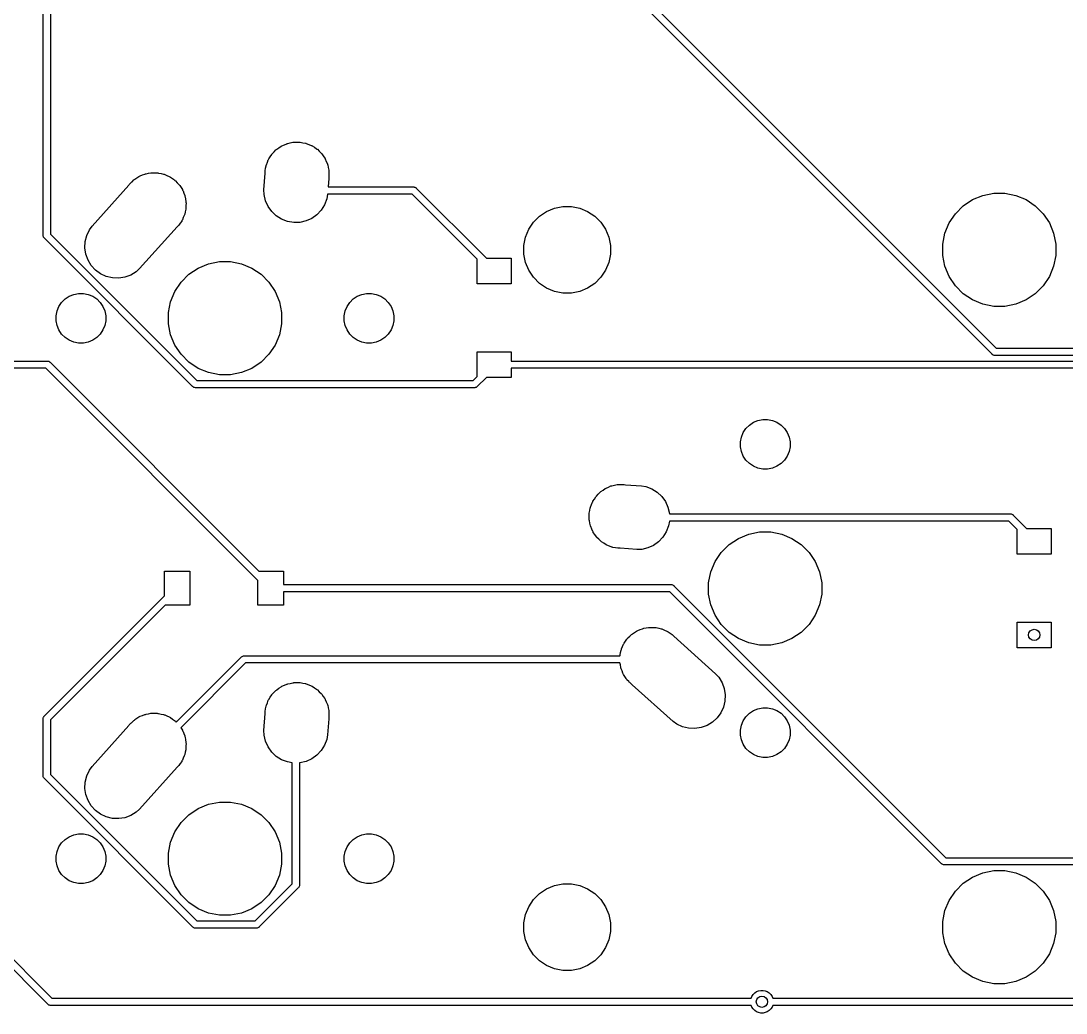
# Model space of a CAD drawing. Extents: x -662 to -203, y -195 to -58.
# Drawn here: x -625.52 to -588.66, y -169.79 to -134.82 of the extents above; entities that cross this region are included whole.
import ezdxf

# ---------------------------------------------------------------- set-up
doc = ezdxf.new("R2010")
doc.units = 0
doc.layers.add('BLACK', color=7, linetype='CONTINUOUS')

msp = doc.modelspace()

# ---------------------------------------------------------------- linework, layer by layer
at = {"layer": 'BLACK', "linetype": 'CONTINUOUS'}
for p, q in [((-591.273, -146.569), (-608.923, -128.919)), ((-608.711, -128.772), (-591.126, -146.357)), ((-624.48, -131.175), (-624.48, -142.333)), ((-624.734, -142.379), (-624.734, -131.222)), ((-616.502, -139.347), (-616.424, -139.294)), ((-616.424, -139.294), (-616.347, -139.24)), ((-616.347, -139.24), (-616.332, -139.233)), ((-616.332, -139.233), (-616.318, -139.224)), ((-616.318, -139.224), (-616.231, -139.188)), ((-616.231, -139.188), (-616.145, -139.149)), ((-616.145, -139.149), (-616.128, -139.145)), ((-616.128, -139.145), (-616.113, -139.139)), ((-616.113, -139.139), (-616.021, -139.121)), ((-616.021, -139.121), (-615.929, -139.099)), ((-615.929, -139.099), (-615.912, -139.099)), ((-615.912, -139.099), (-615.896, -139.096)), ((-615.896, -139.096), (-615.801, -139.096)), ((-615.801, -139.096), (-615.707, -139.093)), ((-615.707, -139.093), (-615.691, -139.096)), ((-615.691, -139.096), (-615.674, -139.096)), ((-615.674, -139.096), (-615.582, -139.114)), ((-615.582, -139.114), (-615.489, -139.13)), ((-615.489, -139.13), (-615.473, -139.136)), ((-615.473, -139.136), (-615.457, -139.139)), ((-615.457, -139.139), (-615.37, -139.175)), ((-615.37, -139.175), (-615.281, -139.209)), ((-615.281, -139.209), (-615.267, -139.217)), ((-615.267, -139.217), (-615.252, -139.224)), ((-615.252, -139.224), (-615.174, -139.276)), ((-615.174, -139.276), (-615.094, -139.326)), ((-616.788, -139.703), (-616.782, -139.688)), ((-616.782, -139.688), (-616.729, -139.609)), ((-616.729, -139.609), (-616.679, -139.529)), ((-616.679, -139.529), (-616.668, -139.517)), ((-616.668, -139.517), (-616.659, -139.504)), ((-616.659, -139.504), (-616.592, -139.437)), ((-616.592, -139.437), (-616.527, -139.368)), ((-616.527, -139.368), (-616.514, -139.359)), ((-616.514, -139.359), (-616.502, -139.347)), ((-615.094, -139.326), (-615.082, -139.338)), ((-615.082, -139.338), (-615.068, -139.347)), ((-615.068, -139.347), (-615.001, -139.414)), ((-615.001, -139.414), (-614.932, -139.478)), ((-614.932, -139.478), (-614.923, -139.492)), ((-614.923, -139.492), (-614.911, -139.504)), ((-614.911, -139.504), (-614.859, -139.582)), ((-614.859, -139.582), (-614.804, -139.659)), ((-614.804, -139.659), (-614.797, -139.674)), ((-614.797, -139.674), (-614.788, -139.688)), ((-614.788, -139.688), (-614.752, -139.775)), ((-616.91, -140.11), (-616.891, -140.017)), ((-616.891, -140.017), (-616.876, -139.924)), ((-616.876, -139.924), (-616.87, -139.909)), ((-616.87, -139.909), (-616.867, -139.893)), ((-616.867, -139.893), (-616.831, -139.805)), ((-616.831, -139.805), (-616.797, -139.717)), ((-616.797, -139.717), (-616.788, -139.703)), ((-614.752, -139.775), (-614.713, -139.861)), ((-614.713, -139.861), (-614.709, -139.877)), ((-614.709, -139.877), (-614.703, -139.893)), ((-614.703, -139.893), (-614.685, -139.985)), ((-614.685, -139.985), (-614.664, -140.077)), ((-621.603, -140.488), (-621.542, -140.427)), ((-621.542, -140.427), (-621.521, -140.413)), ((-621.521, -140.413), (-621.503, -140.396)), ((-621.503, -140.396), (-621.429, -140.352)), ((-621.429, -140.352), (-621.358, -140.304)), ((-621.358, -140.304), (-621.335, -140.294)), ((-621.335, -140.294), (-621.313, -140.281)), ((-621.313, -140.281), (-621.233, -140.252)), ((-621.233, -140.252), (-621.153, -140.219)), ((-621.153, -140.219), (-621.129, -140.214)), ((-621.129, -140.214), (-621.105, -140.206)), ((-621.105, -140.206), (-621.02, -140.192)), ((-621.02, -140.192), (-620.936, -140.176)), ((-620.936, -140.176), (-620.911, -140.176)), ((-620.911, -140.176), (-620.886, -140.172)), ((-620.886, -140.172), (-620.8, -140.176)), ((-620.8, -140.176), (-620.714, -140.176)), ((-620.714, -140.176), (-620.69, -140.181)), ((-620.69, -140.181), (-620.665, -140.182)), ((-620.665, -140.182), (-620.581, -140.202)), ((-620.581, -140.202), (-620.497, -140.219)), ((-620.497, -140.219), (-620.474, -140.228)), ((-620.474, -140.228), (-620.449, -140.234)), ((-620.449, -140.234), (-620.371, -140.271)), ((-620.371, -140.271), (-620.292, -140.304)), ((-620.292, -140.304), (-620.271, -140.318)), ((-620.271, -140.318), (-620.249, -140.328)), ((-620.249, -140.328), (-620.179, -140.379)), ((-620.179, -140.379), (-620.108, -140.427)), ((-620.108, -140.427), (-620.09, -140.445)), ((-616.951, -140.778), (-616.91, -140.182)), ((-616.91, -140.182), (-616.91, -140.11)), ((-614.668, -140.37), (-614.688, -140.674)), ((-614.66, -140.332), (-614.668, -140.37)), ((-614.664, -140.077), (-614.663, -140.094)), ((-614.663, -140.094), (-614.66, -140.11)), ((-614.66, -140.11), (-614.66, -140.204)), ((-614.66, -140.204), (-614.659, -140.243)), ((-614.659, -140.243), (-614.66, -140.259)), ((-614.66, -140.259), (-614.66, -140.332)), ((-623.009, -142.051), (-621.716, -140.609)), ((-621.716, -140.609), (-621.699, -140.584)), ((-621.699, -140.584), (-621.642, -140.527)), ((-621.642, -140.527), (-621.625, -140.508)), ((-621.625, -140.508), (-621.603, -140.488)), ((-620.09, -140.445), (-620.07, -140.459)), ((-620.07, -140.459), (-620.012, -140.523)), ((-620.012, -140.523), (-619.951, -140.584)), ((-619.951, -140.584), (-619.937, -140.604)), ((-619.937, -140.604), (-619.92, -140.623)), ((-619.92, -140.623), (-619.876, -140.696)), ((-619.876, -140.696), (-619.828, -140.768)), ((-619.828, -140.768), (-619.818, -140.791)), ((-619.818, -140.791), (-619.805, -140.812)), ((-616.946, -140.944), (-616.951, -140.778)), ((-614.688, -140.674), (-611.682, -140.674)), ((-611.682, -140.674), (-611.675, -140.673)), ((-611.675, -140.673), (-611.669, -140.674)), ((-611.669, -140.674), (-611.65, -140.676)), ((-611.65, -140.676), (-611.626, -140.683)), ((-611.626, -140.683), (-611.604, -140.695)), ((-611.604, -140.695), (-611.585, -140.71)), ((-611.585, -140.71), (-611.581, -140.715)), ((-611.581, -140.715), (-609.108, -143.188)), ((-619.805, -140.812), (-619.776, -140.893)), ((-619.776, -140.893), (-619.743, -140.973)), ((-619.743, -140.973), (-619.738, -140.997)), ((-619.738, -140.997), (-619.73, -141.021)), ((-619.73, -141.021), (-619.717, -141.106)), ((-619.717, -141.106), (-619.7, -141.19)), ((-616.897, -141.16), (-616.946, -140.944)), ((-616.806, -141.363), (-616.897, -141.16)), ((-614.734, -141.097), (-614.813, -141.304)), ((-614.706, -140.933), (-614.734, -141.097)), ((-611.728, -140.928), (-614.706, -140.928)), ((-614.706, -140.928), (-614.706, -140.933)), ((-609.438, -143.218), (-611.728, -140.928)), ((-592.291, -141.339), (-591.964, -141.121)), ((-591.964, -141.121), (-591.601, -140.97)), ((-591.601, -140.97), (-591.216, -140.894)), ((-591.216, -140.894), (-590.824, -140.894)), ((-590.824, -140.894), (-590.438, -140.97)), ((-590.438, -140.97), (-590.075, -141.121)), ((-590.075, -141.121), (-589.749, -141.339)), ((-619.706, -141.461), (-619.726, -141.545)), ((-619.705, -141.436), (-619.706, -141.461)), ((-619.7, -141.412), (-619.705, -141.436)), ((-619.7, -141.19), (-619.7, -141.215)), ((-619.7, -141.215), (-619.696, -141.24)), ((-619.696, -141.24), (-619.7, -141.326)), ((-619.7, -141.326), (-619.7, -141.412)), ((-616.677, -141.543), (-616.806, -141.363)), ((-614.93, -141.492), (-615.082, -141.653)), ((-614.813, -141.304), (-614.93, -141.492)), ((-606.982, -141.537), (-606.704, -141.422)), ((-606.704, -141.422), (-606.41, -141.364)), ((-606.41, -141.364), (-606.11, -141.364)), ((-606.11, -141.364), (-605.815, -141.422)), ((-605.815, -141.422), (-605.538, -141.537)), ((-592.569, -141.617), (-592.291, -141.339)), ((-589.749, -141.339), (-589.471, -141.617)), ((-619.852, -141.877), (-619.903, -141.946)), ((-619.842, -141.854), (-619.852, -141.877)), ((-619.828, -141.834), (-619.842, -141.854)), ((-619.795, -141.754), (-619.828, -141.834)), ((-619.759, -141.676), (-619.795, -141.754)), ((-619.753, -141.652), (-619.759, -141.676)), ((-619.743, -141.629), (-619.753, -141.652)), ((-619.726, -141.545), (-619.743, -141.629)), ((-616.516, -141.695), (-616.677, -141.543)), ((-616.328, -141.813), (-616.516, -141.695)), ((-616.121, -141.892), (-616.328, -141.813)), ((-615.903, -141.928), (-616.121, -141.892)), ((-615.465, -141.872), (-615.681, -141.922)), ((-615.263, -141.782), (-615.465, -141.872)), ((-615.082, -141.653), (-615.263, -141.782)), ((-607.444, -141.916), (-607.231, -141.704)), ((-607.231, -141.704), (-606.982, -141.537)), ((-605.538, -141.537), (-605.288, -141.704)), ((-605.288, -141.704), (-605.076, -141.916)), ((-592.787, -141.943), (-592.569, -141.617)), ((-589.471, -141.617), (-589.253, -141.943)), ((-623.201, -142.385), (-623.107, -142.184)), ((-623.107, -142.184), (-623.009, -142.051)), ((-620.008, -142.075), (-621.334, -143.553)), ((-619.951, -142.018), (-620.008, -142.075)), ((-619.903, -141.946), (-619.951, -142.018)), ((-615.681, -141.922), (-615.903, -141.928)), ((-607.725, -142.443), (-607.61, -142.166)), ((-607.61, -142.166), (-607.444, -141.916)), ((-605.076, -141.916), (-604.909, -142.166)), ((-604.909, -142.166), (-604.794, -142.443)), ((-592.937, -142.306), (-592.787, -141.943)), ((-589.253, -141.943), (-589.103, -142.306)), ((-624.735, -142.385), (-624.734, -142.379)), ((-624.732, -142.41), (-624.735, -142.385)), ((-624.725, -142.434), (-624.732, -142.41)), ((-624.72, -142.443), (-624.725, -142.434)), ((-624.713, -142.456), (-624.72, -142.443)), ((-624.697, -142.475), (-624.713, -142.456)), ((-624.692, -142.479), (-624.697, -142.475)), ((-619.465, -147.707), (-624.692, -142.479)), ((-624.48, -142.333), (-619.318, -147.495)), ((-623.264, -142.822), (-623.254, -142.6)), ((-623.254, -142.6), (-623.201, -142.385)), ((-607.784, -142.738), (-607.725, -142.443)), ((-604.794, -142.443), (-604.736, -142.738)), ((-593.014, -142.691), (-592.937, -142.306)), ((-589.103, -142.306), (-589.026, -142.691)), ((-623.23, -143.041), (-623.264, -142.822)), ((-607.784, -143.038), (-607.784, -142.738)), ((-604.736, -142.738), (-604.736, -143.038)), ((-593.014, -143.084), (-593.014, -142.691)), ((-589.026, -142.691), (-589.026, -143.084)), ((-623.154, -143.249), (-623.23, -143.041)), ((-623.039, -143.439), (-623.154, -143.249)), ((-618.906, -143.383), (-618.521, -143.307)), ((-618.521, -143.307), (-618.129, -143.307)), ((-618.129, -143.307), (-617.743, -143.383)), ((-609.438, -144.088), (-609.438, -143.218)), ((-609.108, -143.188), (-608.238, -143.188)), ((-608.238, -143.188), (-608.238, -144.088)), ((-607.725, -143.332), (-607.784, -143.038)), ((-607.61, -143.61), (-607.725, -143.332)), ((-604.794, -143.332), (-604.909, -143.61)), ((-604.736, -143.038), (-604.794, -143.332)), ((-592.937, -143.469), (-593.014, -143.084)), ((-589.026, -143.084), (-589.103, -143.469)), ((-622.89, -143.602), (-623.039, -143.439)), ((-622.711, -143.733), (-622.89, -143.602)), ((-622.51, -143.827), (-622.711, -143.733)), ((-621.457, -143.665), (-621.646, -143.78)), ((-621.334, -143.553), (-621.457, -143.665)), ((-619.596, -143.752), (-619.269, -143.534)), ((-619.269, -143.534), (-618.906, -143.383)), ((-617.743, -143.383), (-617.38, -143.534)), ((-617.38, -143.534), (-617.054, -143.752)), ((-607.444, -143.859), (-607.61, -143.61)), ((-604.909, -143.61), (-605.076, -143.859)), ((-592.787, -143.832), (-592.937, -143.469)), ((-589.103, -143.469), (-589.253, -143.832)), ((-622.295, -143.88), (-622.51, -143.827)), ((-622.074, -143.889), (-622.295, -143.88)), ((-621.855, -143.856), (-622.074, -143.889)), ((-621.646, -143.78), (-621.855, -143.856)), ((-620.092, -144.356), (-619.874, -144.03)), ((-619.874, -144.03), (-619.596, -143.752)), ((-617.054, -143.752), (-616.776, -144.03)), ((-616.776, -144.03), (-616.558, -144.356)), ((-608.238, -144.088), (-609.438, -144.088)), ((-607.231, -144.071), (-607.444, -143.859)), ((-606.982, -144.238), (-607.231, -144.071)), ((-605.288, -144.071), (-605.538, -144.238)), ((-605.076, -143.859), (-605.288, -144.071)), ((-592.569, -144.159), (-592.787, -143.832)), ((-589.253, -143.832), (-589.471, -144.159)), ((-623.819, -144.525), (-623.66, -144.459)), ((-623.66, -144.459), (-623.491, -144.426)), ((-623.491, -144.426), (-623.319, -144.426)), ((-623.319, -144.426), (-623.15, -144.459)), ((-623.15, -144.459), (-622.99, -144.525)), ((-620.242, -144.719), (-620.092, -144.356)), ((-616.558, -144.356), (-616.408, -144.719)), ((-613.659, -144.525), (-613.5, -144.459)), ((-613.5, -144.459), (-613.331, -144.426)), ((-613.331, -144.426), (-613.159, -144.426)), ((-613.159, -144.426), (-612.99, -144.459)), ((-612.99, -144.459), (-612.83, -144.525)), ((-606.704, -144.353), (-606.982, -144.238)), ((-606.41, -144.412), (-606.704, -144.353)), ((-606.11, -144.412), (-606.41, -144.412)), ((-605.815, -144.353), (-606.11, -144.412)), ((-605.538, -144.238), (-605.815, -144.353)), ((-592.291, -144.436), (-592.569, -144.159)), ((-591.964, -144.655), (-592.291, -144.436)), ((-589.749, -144.436), (-590.075, -144.655)), ((-589.471, -144.159), (-589.749, -144.436)), ((-624.18, -144.886), (-624.085, -144.743)), ((-624.085, -144.743), (-623.963, -144.621)), ((-623.963, -144.621), (-623.819, -144.525)), ((-622.99, -144.525), (-622.847, -144.621)), ((-622.847, -144.621), (-622.725, -144.743)), ((-622.725, -144.743), (-622.629, -144.886)), ((-620.319, -145.104), (-620.242, -144.719)), ((-616.408, -144.719), (-616.331, -145.104)), ((-614.02, -144.886), (-613.925, -144.743)), ((-613.925, -144.743), (-613.803, -144.621)), ((-613.803, -144.621), (-613.659, -144.525)), ((-612.83, -144.525), (-612.687, -144.621)), ((-612.687, -144.621), (-612.565, -144.743)), ((-612.565, -144.743), (-612.469, -144.886)), ((-591.601, -144.805), (-591.964, -144.655)), ((-591.216, -144.882), (-591.601, -144.805)), ((-590.438, -144.805), (-590.824, -144.882)), ((-590.075, -144.655), (-590.438, -144.805)), ((-624.28, -145.215), (-624.246, -145.045)), ((-624.28, -145.387), (-624.28, -145.215)), ((-624.246, -145.045), (-624.18, -144.886)), ((-622.629, -144.886), (-622.564, -145.045)), ((-622.564, -145.045), (-622.53, -145.215)), ((-622.53, -145.215), (-622.53, -145.387)), ((-620.319, -145.497), (-620.319, -145.104)), ((-616.331, -145.104), (-616.331, -145.497)), ((-614.12, -145.215), (-614.086, -145.045)), ((-614.12, -145.387), (-614.12, -145.215)), ((-614.086, -145.045), (-614.02, -144.886)), ((-612.469, -144.886), (-612.404, -145.045)), ((-612.404, -145.045), (-612.37, -145.215)), ((-612.37, -145.215), (-612.37, -145.387)), ((-590.824, -144.882), (-591.216, -144.882)), ((-624.246, -145.556), (-624.28, -145.387)), ((-624.18, -145.715), (-624.246, -145.556)), ((-622.564, -145.556), (-622.629, -145.715)), ((-622.53, -145.387), (-622.564, -145.556)), ((-620.242, -145.882), (-620.319, -145.497)), ((-616.331, -145.497), (-616.408, -145.882)), ((-614.086, -145.556), (-614.12, -145.387)), ((-614.02, -145.715), (-614.086, -145.556)), ((-612.404, -145.556), (-612.469, -145.715)), ((-612.37, -145.387), (-612.404, -145.556)), ((-624.085, -145.858), (-624.18, -145.715)), ((-623.963, -145.98), (-624.085, -145.858)), ((-622.725, -145.858), (-622.847, -145.98)), ((-622.629, -145.715), (-622.725, -145.858)), ((-620.092, -146.245), (-620.242, -145.882)), ((-616.408, -145.882), (-616.558, -146.245)), ((-613.925, -145.858), (-614.02, -145.715)), ((-613.803, -145.98), (-613.925, -145.858)), ((-612.565, -145.858), (-612.687, -145.98)), ((-612.469, -145.715), (-612.565, -145.858)), ((-623.819, -146.076), (-623.963, -145.98)), ((-623.66, -146.142), (-623.819, -146.076)), ((-623.491, -146.176), (-623.66, -146.142)), ((-623.319, -146.176), (-623.491, -146.176)), ((-623.15, -146.142), (-623.319, -146.176)), ((-622.99, -146.076), (-623.15, -146.142)), ((-622.847, -145.98), (-622.99, -146.076)), ((-619.874, -146.572), (-620.092, -146.245)), ((-616.558, -146.245), (-616.776, -146.572)), ((-613.659, -146.076), (-613.803, -145.98)), ((-613.5, -146.142), (-613.659, -146.076)), ((-613.331, -146.176), (-613.5, -146.142)), ((-613.159, -146.176), (-613.331, -146.176)), ((-612.99, -146.142), (-613.159, -146.176)), ((-612.83, -146.076), (-612.99, -146.142)), ((-612.687, -145.98), (-612.83, -146.076)), ((-619.596, -146.849), (-619.874, -146.572)), ((-616.776, -146.572), (-617.054, -146.849)), ((-609.438, -147.358), (-609.438, -146.488)), ((-609.438, -146.488), (-608.238, -146.488)), ((-608.238, -146.488), (-608.238, -146.811)), ((-591.269, -146.574), (-591.273, -146.569)), ((-591.25, -146.59), (-591.269, -146.574)), ((-591.23, -146.601), (-591.25, -146.59)), ((-591.228, -146.602), (-591.23, -146.601)), ((-591.204, -146.609), (-591.228, -146.602)), ((-591.179, -146.612), (-591.204, -146.609)), ((-591.173, -146.611), (-591.179, -146.612)), ((-562.141, -146.611), (-591.173, -146.611)), ((-591.126, -146.357), (-562.094, -146.357)), ((-627.288, -146.811), (-624.594, -146.811)), ((-624.594, -146.811), (-624.588, -146.81)), ((-624.588, -146.81), (-624.582, -146.811)), ((-624.582, -146.811), (-624.563, -146.813)), ((-624.563, -146.813), (-624.539, -146.82)), ((-624.539, -146.82), (-624.517, -146.832)), ((-624.517, -146.832), (-624.498, -146.848)), ((-624.498, -146.848), (-624.494, -146.853)), ((-624.494, -146.853), (-617.133, -154.213)), ((-619.269, -147.068), (-619.596, -146.849)), ((-617.054, -146.849), (-617.38, -147.068)), ((-608.238, -146.811), (-584.893, -146.811)), ((-624.641, -147.065), (-627.288, -147.065)), ((-617.163, -154.543), (-624.641, -147.065)), ((-618.906, -147.218), (-619.269, -147.068)), ((-618.521, -147.295), (-618.906, -147.218)), ((-618.129, -147.295), (-618.521, -147.295)), ((-617.743, -147.218), (-618.129, -147.295)), ((-617.38, -147.068), (-617.743, -147.218)), ((-609.574, -147.495), (-609.438, -147.358)), ((-609.108, -147.388), (-609.427, -147.707)), ((-608.238, -147.388), (-609.108, -147.388)), ((-584.939, -147.065), (-608.238, -147.065)), ((-608.238, -147.065), (-608.238, -147.388)), ((-619.461, -147.712), (-619.465, -147.707)), ((-619.442, -147.727), (-619.461, -147.712)), ((-619.441, -147.728), (-619.442, -147.727)), ((-619.419, -147.74), (-619.441, -147.728)), ((-619.395, -147.747), (-619.419, -147.74)), ((-619.37, -147.749), (-619.395, -147.747)), ((-619.364, -147.749), (-619.37, -147.749)), ((-609.528, -147.749), (-619.364, -147.749)), ((-619.318, -147.495), (-609.574, -147.495)), ((-609.522, -147.749), (-609.528, -147.749)), ((-609.515, -147.749), (-609.522, -147.749)), ((-609.497, -147.747), (-609.515, -147.749)), ((-609.473, -147.74), (-609.497, -147.747)), ((-609.451, -147.728), (-609.473, -147.74)), ((-609.431, -147.712), (-609.451, -147.728)), ((-609.427, -147.707), (-609.431, -147.712)), ((-599.689, -148.97), (-599.53, -148.904)), ((-599.53, -148.904), (-599.361, -148.871)), ((-599.361, -148.871), (-599.189, -148.871)), ((-599.189, -148.871), (-599.02, -148.904)), ((-599.02, -148.904), (-598.86, -148.97)), ((-600.05, -149.331), (-599.955, -149.188)), ((-599.955, -149.188), (-599.833, -149.066)), ((-599.833, -149.066), (-599.689, -148.97)), ((-598.86, -148.97), (-598.717, -149.066)), ((-598.717, -149.066), (-598.595, -149.188)), ((-598.595, -149.188), (-598.499, -149.331)), ((-600.15, -149.66), (-600.116, -149.49)), ((-600.116, -149.49), (-600.05, -149.331)), ((-598.499, -149.331), (-598.434, -149.49)), ((-598.434, -149.49), (-598.4, -149.66)), ((-600.15, -149.832), (-600.15, -149.66)), ((-600.116, -150.001), (-600.15, -149.832)), ((-600.05, -150.16), (-600.116, -150.001)), ((-598.434, -150.001), (-598.499, -150.16)), ((-598.4, -149.832), (-598.434, -150.001)), ((-598.4, -149.66), (-598.4, -149.832)), ((-599.955, -150.303), (-600.05, -150.16)), ((-599.833, -150.425), (-599.955, -150.303)), ((-598.595, -150.303), (-598.717, -150.425)), ((-598.499, -150.16), (-598.595, -150.303)), ((-599.689, -150.521), (-599.833, -150.425)), ((-599.53, -150.587), (-599.689, -150.521)), ((-599.361, -150.621), (-599.53, -150.587)), ((-599.189, -150.621), (-599.361, -150.621)), ((-599.02, -150.587), (-599.189, -150.621)), ((-598.86, -150.521), (-599.02, -150.587)), ((-598.717, -150.425), (-598.86, -150.521)), ((-605.162, -151.502), (-605.097, -151.433)), ((-605.097, -151.433), (-605.084, -151.424)), ((-605.084, -151.424), (-605.072, -151.412)), ((-605.072, -151.412), (-604.994, -151.359)), ((-604.994, -151.359), (-604.917, -151.305)), ((-604.917, -151.305), (-604.902, -151.298)), ((-604.902, -151.298), (-604.888, -151.289)), ((-604.888, -151.289), (-604.801, -151.253)), ((-604.801, -151.253), (-604.715, -151.214)), ((-604.715, -151.214), (-604.698, -151.21)), ((-604.698, -151.21), (-604.683, -151.204)), ((-604.683, -151.204), (-604.591, -151.186)), ((-604.591, -151.186), (-604.499, -151.164)), ((-604.499, -151.164), (-604.482, -151.164)), ((-604.482, -151.164), (-604.466, -151.161)), ((-604.466, -151.161), (-604.371, -151.161)), ((-604.371, -151.161), (-604.333, -151.16)), ((-604.333, -151.16), (-604.316, -151.161)), ((-604.316, -151.161), (-604.244, -151.161)), ((-604.244, -151.161), (-604.206, -151.168)), ((-604.206, -151.168), (-603.642, -151.207)), ((-603.642, -151.207), (-603.479, -151.235)), ((-603.479, -151.235), (-603.271, -151.314)), ((-603.271, -151.314), (-603.084, -151.431)), ((-603.084, -151.431), (-602.922, -151.583)), ((-605.401, -151.87), (-605.367, -151.782)), ((-605.367, -151.782), (-605.358, -151.768)), ((-605.358, -151.768), (-605.352, -151.753)), ((-605.352, -151.753), (-605.299, -151.674)), ((-605.299, -151.674), (-605.249, -151.594)), ((-605.249, -151.594), (-605.238, -151.582)), ((-605.238, -151.582), (-605.229, -151.569)), ((-605.229, -151.569), (-605.162, -151.502)), ((-602.922, -151.583), (-602.794, -151.764)), ((-602.794, -151.764), (-602.703, -151.966)), ((-605.483, -152.208), (-605.48, -152.192)), ((-605.48, -152.302), (-605.483, -152.208)), ((-605.48, -152.175), (-605.461, -152.082)), ((-605.48, -152.192), (-605.48, -152.175)), ((-605.461, -152.082), (-605.446, -151.989)), ((-605.446, -151.989), (-605.44, -151.974)), ((-605.44, -151.974), (-605.437, -151.958)), ((-605.437, -151.958), (-605.401, -151.87)), ((-602.703, -151.966), (-602.654, -152.182)), ((-602.654, -152.182), (-602.653, -152.199)), ((-602.653, -152.199), (-590.632, -152.199)), ((-590.632, -152.199), (-590.625, -152.198)), ((-590.625, -152.198), (-590.619, -152.199)), ((-590.619, -152.199), (-590.6, -152.201)), ((-590.6, -152.201), (-590.576, -152.208)), ((-590.576, -152.208), (-590.554, -152.22)), ((-590.554, -152.22), (-590.535, -152.235)), ((-605.48, -152.397), (-605.48, -152.302)), ((-605.477, -152.413), (-605.48, -152.397)), ((-605.476, -152.429), (-605.477, -152.413)), ((-605.455, -152.521), (-605.476, -152.429)), ((-605.437, -152.614), (-605.455, -152.521)), ((-602.655, -152.453), (-602.684, -152.622)), ((-590.678, -152.453), (-602.655, -152.453)), ((-590.388, -152.743), (-590.678, -152.453)), ((-590.535, -152.235), (-590.531, -152.24)), ((-590.531, -152.24), (-590.058, -152.713)), ((-605.43, -152.629), (-605.437, -152.614)), ((-605.427, -152.645), (-605.43, -152.629)), ((-605.388, -152.731), (-605.427, -152.645)), ((-605.352, -152.819), (-605.388, -152.731)), ((-605.343, -152.832), (-605.352, -152.819)), ((-605.336, -152.848), (-605.343, -152.832)), ((-605.281, -152.924), (-605.336, -152.848)), ((-605.229, -153.003), (-605.281, -152.924)), ((-602.763, -152.829), (-602.88, -153.017)), ((-602.684, -152.622), (-602.763, -152.829)), ((-600.219, -153.059), (-599.856, -152.908)), ((-599.856, -152.908), (-599.471, -152.832)), ((-599.471, -152.832), (-599.079, -152.832)), ((-599.079, -152.832), (-598.693, -152.908)), ((-598.693, -152.908), (-598.33, -153.059)), ((-590.388, -153.613), (-590.388, -152.743)), ((-590.058, -152.713), (-589.188, -152.713)), ((-589.188, -152.713), (-589.188, -153.613)), ((-605.217, -153.015), (-605.229, -153.003)), ((-605.207, -153.028), (-605.217, -153.015)), ((-605.139, -153.093), (-605.207, -153.028)), ((-605.072, -153.16), (-605.139, -153.093)), ((-605.058, -153.169), (-605.072, -153.16)), ((-605.046, -153.18), (-605.058, -153.169)), ((-604.966, -153.23), (-605.046, -153.18)), ((-604.888, -153.283), (-604.966, -153.23)), ((-604.872, -153.289), (-604.888, -153.283)), ((-604.858, -153.298), (-604.872, -153.289)), ((-604.77, -153.331), (-604.858, -153.298)), ((-603.213, -153.307), (-603.415, -153.397)), ((-603.032, -153.178), (-603.213, -153.307)), ((-602.88, -153.017), (-603.032, -153.178)), ((-600.824, -153.555), (-600.546, -153.277)), ((-600.546, -153.277), (-600.219, -153.059)), ((-598.33, -153.059), (-598.004, -153.277)), ((-598.004, -153.277), (-597.726, -153.555)), ((-604.683, -153.367), (-604.77, -153.331)), ((-604.667, -153.371), (-604.683, -153.367)), ((-604.651, -153.377), (-604.667, -153.371)), ((-604.558, -153.392), (-604.651, -153.377)), ((-604.466, -153.411), (-604.558, -153.392)), ((-604.394, -153.411), (-604.466, -153.411)), ((-603.797, -153.452), (-604.394, -153.411)), ((-603.631, -153.447), (-603.797, -153.452)), ((-603.415, -153.397), (-603.631, -153.447)), ((-601.042, -153.881), (-600.824, -153.555)), ((-597.726, -153.555), (-597.508, -153.881)), ((-589.188, -153.613), (-590.388, -153.613)), ((-601.192, -154.244), (-601.042, -153.881)), ((-597.508, -153.881), (-597.358, -154.244)), ((-620.463, -155.083), (-620.463, -154.213)), ((-620.463, -154.213), (-619.563, -154.213)), ((-619.563, -154.213), (-619.563, -155.413)), ((-617.133, -154.213), (-616.263, -154.213)), ((-616.263, -154.213), (-616.263, -154.686)), ((-601.269, -154.629), (-601.192, -154.244)), ((-597.358, -154.244), (-597.281, -154.629)), ((-617.163, -155.413), (-617.163, -154.543)), ((-616.263, -154.686), (-602.595, -154.686)), ((-602.595, -154.686), (-602.589, -154.685)), ((-602.589, -154.685), (-602.582, -154.686)), ((-602.582, -154.686), (-602.564, -154.688)), ((-602.564, -154.688), (-602.54, -154.695)), ((-602.54, -154.695), (-602.518, -154.707)), ((-602.518, -154.707), (-602.498, -154.723)), ((-602.498, -154.723), (-602.494, -154.728)), ((-602.494, -154.728), (-592.906, -164.316)), ((-601.269, -155.022), (-601.269, -154.629)), ((-597.281, -154.629), (-597.281, -155.022)), ((-624.692, -159.313), (-620.463, -155.083)), ((-602.641, -154.94), (-616.263, -154.94)), ((-616.263, -154.94), (-616.263, -155.413)), ((-593.053, -164.528), (-602.641, -154.94)), ((-601.192, -155.407), (-601.269, -155.022)), ((-597.281, -155.022), (-597.358, -155.407)), ((-620.433, -155.413), (-624.48, -159.46)), ((-619.563, -155.413), (-620.433, -155.413)), ((-616.263, -155.413), (-617.163, -155.413)), ((-601.042, -155.77), (-601.192, -155.407)), ((-597.358, -155.407), (-597.508, -155.77)), ((-600.824, -156.097), (-601.042, -155.77)), ((-597.508, -155.77), (-597.726, -156.097)), ((-603.763, -156.306), (-603.682, -156.277)), ((-603.682, -156.277), (-603.603, -156.244)), ((-603.603, -156.244), (-603.579, -156.239)), ((-603.579, -156.239), (-603.555, -156.231)), ((-603.555, -156.231), (-603.47, -156.217)), ((-603.47, -156.217), (-603.386, -156.201)), ((-603.386, -156.201), (-603.361, -156.201)), ((-603.361, -156.201), (-603.336, -156.197)), ((-603.336, -156.197), (-603.25, -156.201)), ((-603.25, -156.201), (-603.164, -156.201)), ((-603.164, -156.201), (-603.14, -156.206)), ((-603.14, -156.206), (-603.115, -156.207)), ((-603.115, -156.207), (-603.031, -156.227)), ((-603.031, -156.227), (-602.947, -156.244)), ((-602.947, -156.244), (-602.924, -156.253)), ((-602.924, -156.253), (-602.899, -156.259)), ((-602.899, -156.259), (-602.821, -156.296)), ((-600.546, -156.374), (-600.824, -156.097)), ((-597.726, -156.097), (-598.004, -156.374)), ((-590.388, -156.913), (-590.388, -156.013)), ((-590.388, -156.013), (-589.188, -156.013)), ((-589.188, -156.013), (-589.188, -156.913)), ((-604.197, -156.68), (-604.149, -156.609)), ((-604.149, -156.609), (-604.131, -156.591)), ((-604.131, -156.591), (-604.116, -156.571)), ((-604.116, -156.571), (-604.053, -156.513)), ((-604.053, -156.513), (-603.992, -156.452)), ((-603.992, -156.452), (-603.971, -156.438)), ((-603.971, -156.438), (-603.953, -156.421)), ((-603.953, -156.421), (-603.879, -156.377)), ((-603.879, -156.377), (-603.808, -156.329)), ((-603.808, -156.329), (-603.785, -156.319)), ((-603.785, -156.319), (-603.763, -156.306)), ((-602.821, -156.296), (-602.742, -156.329)), ((-602.742, -156.329), (-602.721, -156.343)), ((-602.721, -156.343), (-602.699, -156.353)), ((-602.699, -156.353), (-602.629, -156.404)), ((-602.629, -156.404), (-602.558, -156.452)), ((-602.558, -156.452), (-602.501, -156.509)), ((-602.501, -156.509), (-601.022, -157.835)), ((-600.219, -156.593), (-600.546, -156.374)), ((-599.856, -156.743), (-600.219, -156.593)), ((-598.33, -156.593), (-598.693, -156.743)), ((-598.004, -156.374), (-598.33, -156.593)), ((-604.373, -157.082), (-604.357, -156.998)), ((-604.357, -156.998), (-604.347, -156.974)), ((-604.347, -156.974), (-604.341, -156.95)), ((-604.341, -156.95), (-604.305, -156.872)), ((-604.305, -156.872), (-604.272, -156.793)), ((-604.272, -156.793), (-604.258, -156.772)), ((-604.258, -156.772), (-604.247, -156.749)), ((-604.247, -156.749), (-604.197, -156.68)), ((-599.471, -156.82), (-599.856, -156.743)), ((-599.079, -156.82), (-599.471, -156.82)), ((-598.693, -156.743), (-599.079, -156.82)), ((-589.188, -156.913), (-590.388, -156.913)), ((-620.043, -159.539), (-617.744, -157.24)), ((-617.744, -157.24), (-617.74, -157.235)), ((-617.74, -157.235), (-617.721, -157.22)), ((-617.721, -157.22), (-617.699, -157.208)), ((-617.699, -157.208), (-617.675, -157.201)), ((-617.675, -157.201), (-617.656, -157.199)), ((-617.656, -157.199), (-617.65, -157.198)), ((-617.65, -157.198), (-617.644, -157.199)), ((-617.644, -157.199), (-604.397, -157.199)), ((-604.397, -157.199), (-604.395, -157.19)), ((-604.395, -157.19), (-604.394, -157.165)), ((-604.394, -157.165), (-604.373, -157.082)), ((-617.597, -157.453), (-619.881, -159.737)), ((-604.397, -157.453), (-617.597, -157.453)), ((-604.383, -157.521), (-604.397, -157.453)), ((-604.37, -157.606), (-604.383, -157.521)), ((-604.362, -157.629), (-604.37, -157.606)), ((-604.357, -157.654), (-604.362, -157.629)), ((-604.324, -157.733), (-604.357, -157.654)), ((-604.294, -157.814), (-604.324, -157.733)), ((-604.281, -157.835), (-604.294, -157.814)), ((-604.272, -157.859), (-604.281, -157.835)), ((-604.224, -157.93), (-604.272, -157.859)), ((-604.179, -158.004), (-604.224, -157.93)), ((-604.163, -158.022), (-604.179, -158.004)), ((-604.149, -158.043), (-604.163, -158.022)), ((-604.088, -158.104), (-604.149, -158.043)), ((-604.067, -158.126), (-604.088, -158.104)), ((-601.022, -157.835), (-600.91, -157.958)), ((-600.91, -157.958), (-600.795, -158.147)), ((-616.659, -158.554), (-616.592, -158.487)), ((-616.592, -158.487), (-616.527, -158.418)), ((-616.527, -158.418), (-616.514, -158.409)), ((-616.514, -158.409), (-616.502, -158.397)), ((-616.502, -158.397), (-616.424, -158.344)), ((-616.424, -158.344), (-616.347, -158.29)), ((-616.347, -158.29), (-616.332, -158.283)), ((-616.332, -158.283), (-616.318, -158.274)), ((-616.318, -158.274), (-616.231, -158.238)), ((-616.231, -158.238), (-616.145, -158.199)), ((-616.145, -158.199), (-616.128, -158.195)), ((-616.128, -158.195), (-616.113, -158.189)), ((-616.113, -158.189), (-616.021, -158.171)), ((-616.021, -158.171), (-615.929, -158.149)), ((-615.929, -158.149), (-615.912, -158.149)), ((-615.912, -158.149), (-615.896, -158.146)), ((-615.896, -158.146), (-615.801, -158.146)), ((-615.801, -158.146), (-615.707, -158.143)), ((-615.707, -158.143), (-615.691, -158.146)), ((-615.691, -158.146), (-615.674, -158.146)), ((-615.674, -158.146), (-615.582, -158.164)), ((-615.582, -158.164), (-615.489, -158.18)), ((-615.489, -158.18), (-615.473, -158.186)), ((-615.473, -158.186), (-615.457, -158.189)), ((-615.457, -158.189), (-615.37, -158.225)), ((-615.37, -158.225), (-615.281, -158.259)), ((-615.281, -158.259), (-615.267, -158.267)), ((-615.267, -158.267), (-615.252, -158.274)), ((-615.252, -158.274), (-615.174, -158.326)), ((-615.174, -158.326), (-615.094, -158.376)), ((-615.094, -158.376), (-615.082, -158.388)), ((-615.082, -158.388), (-615.068, -158.397)), ((-615.068, -158.397), (-615.001, -158.464)), ((-615.001, -158.464), (-614.932, -158.528)), ((-604.049, -158.143), (-604.067, -158.126)), ((-603.992, -158.2), (-604.049, -158.143)), ((-603.967, -158.217), (-603.992, -158.2)), ((-602.525, -159.51), (-603.967, -158.217)), ((-600.795, -158.147), (-600.72, -158.356)), ((-600.72, -158.356), (-600.686, -158.575)), ((-616.867, -158.943), (-616.831, -158.855)), ((-616.831, -158.855), (-616.797, -158.767)), ((-616.797, -158.767), (-616.788, -158.753)), ((-616.788, -158.753), (-616.782, -158.738)), ((-616.782, -158.738), (-616.729, -158.659)), ((-616.729, -158.659), (-616.679, -158.579)), ((-616.679, -158.579), (-616.668, -158.567)), ((-616.668, -158.567), (-616.659, -158.554)), ((-614.932, -158.528), (-614.923, -158.542)), ((-614.923, -158.542), (-614.911, -158.554)), ((-614.911, -158.554), (-614.859, -158.632)), ((-614.859, -158.632), (-614.804, -158.709)), ((-614.804, -158.709), (-614.797, -158.724)), ((-614.797, -158.724), (-614.788, -158.738)), ((-614.788, -158.738), (-614.752, -158.825)), ((-614.752, -158.825), (-614.713, -158.911)), ((-600.696, -158.796), (-600.749, -159.011)), ((-600.686, -158.575), (-600.696, -158.796)), ((-621.02, -159.242), (-620.936, -159.226)), ((-620.936, -159.226), (-620.911, -159.226)), ((-620.911, -159.226), (-620.886, -159.222)), ((-620.886, -159.222), (-620.8, -159.226)), ((-620.8, -159.226), (-620.714, -159.226)), ((-620.714, -159.226), (-620.69, -159.231)), ((-616.91, -159.16), (-616.891, -159.067)), ((-616.91, -159.232), (-616.91, -159.16)), ((-616.891, -159.067), (-616.876, -158.974)), ((-616.876, -158.974), (-616.87, -158.959)), ((-616.87, -158.959), (-616.867, -158.943)), ((-614.713, -158.911), (-614.709, -158.927)), ((-614.709, -158.927), (-614.703, -158.943)), ((-614.703, -158.943), (-614.685, -159.035)), ((-614.685, -159.035), (-614.664, -159.127)), ((-614.664, -159.127), (-614.663, -159.144)), ((-614.663, -159.144), (-614.66, -159.16)), ((-614.66, -159.16), (-614.66, -159.254)), ((-600.842, -159.212), (-600.974, -159.391)), ((-600.749, -159.011), (-600.842, -159.212)), ((-599.955, -159.348), (-599.833, -159.226)), ((-599.833, -159.226), (-599.689, -159.13)), ((-599.689, -159.13), (-599.53, -159.064)), ((-599.53, -159.064), (-599.361, -159.031)), ((-599.361, -159.031), (-599.189, -159.031)), ((-599.189, -159.031), (-599.02, -159.064)), ((-599.02, -159.064), (-598.86, -159.13)), ((-598.86, -159.13), (-598.717, -159.226)), ((-598.717, -159.226), (-598.595, -159.348)), ((-624.735, -159.407), (-624.732, -159.382)), ((-624.734, -159.413), (-624.735, -159.407)), ((-624.734, -161.429), (-624.734, -159.413)), ((-624.732, -159.382), (-624.725, -159.358)), ((-624.725, -159.358), (-624.719, -159.348)), ((-624.719, -159.348), (-624.713, -159.336)), ((-624.713, -159.336), (-624.697, -159.317)), ((-624.697, -159.317), (-624.692, -159.313)), ((-624.48, -159.46), (-624.48, -161.383)), ((-621.699, -159.634), (-621.642, -159.577)), ((-621.642, -159.577), (-621.625, -159.558)), ((-621.625, -159.558), (-621.603, -159.538)), ((-621.603, -159.538), (-621.542, -159.477)), ((-621.542, -159.477), (-621.521, -159.463)), ((-621.521, -159.463), (-621.503, -159.446)), ((-621.503, -159.446), (-621.429, -159.402)), ((-621.429, -159.402), (-621.358, -159.354)), ((-621.358, -159.354), (-621.335, -159.344)), ((-621.335, -159.344), (-621.313, -159.331)), ((-621.313, -159.331), (-621.233, -159.302)), ((-621.233, -159.302), (-621.153, -159.269)), ((-621.153, -159.269), (-621.129, -159.264)), ((-621.129, -159.264), (-621.105, -159.256)), ((-621.105, -159.256), (-621.02, -159.242)), ((-620.69, -159.231), (-620.665, -159.232)), ((-620.665, -159.232), (-620.581, -159.252)), ((-620.581, -159.252), (-620.497, -159.269)), ((-620.497, -159.269), (-620.474, -159.278)), ((-620.474, -159.278), (-620.449, -159.284)), ((-620.449, -159.284), (-620.371, -159.321)), ((-620.371, -159.321), (-620.292, -159.354)), ((-620.292, -159.354), (-620.271, -159.368)), ((-620.271, -159.368), (-620.249, -159.378)), ((-620.249, -159.378), (-620.179, -159.429)), ((-620.179, -159.429), (-620.108, -159.477)), ((-620.108, -159.477), (-620.09, -159.495)), ((-620.09, -159.495), (-620.07, -159.509)), ((-620.07, -159.509), (-620.043, -159.539)), ((-616.951, -159.828), (-616.91, -159.232)), ((-614.668, -159.42), (-614.706, -159.983)), ((-614.66, -159.382), (-614.668, -159.42)), ((-614.66, -159.254), (-614.659, -159.293)), ((-614.659, -159.293), (-614.66, -159.309)), ((-614.66, -159.309), (-614.66, -159.382)), ((-602.391, -159.608), (-602.525, -159.51)), ((-601.137, -159.54), (-601.326, -159.655)), ((-600.974, -159.391), (-601.137, -159.54)), ((-600.116, -159.65), (-600.05, -159.491)), ((-600.05, -159.491), (-599.955, -159.348)), ((-598.595, -159.348), (-598.499, -159.491)), ((-598.499, -159.491), (-598.434, -159.65)), ((-623.009, -161.101), (-621.716, -159.659)), ((-621.716, -159.659), (-621.699, -159.634)), ((-619.881, -159.737), (-619.876, -159.746)), ((-619.876, -159.746), (-619.828, -159.818)), ((-619.828, -159.818), (-619.818, -159.841)), ((-619.818, -159.841), (-619.805, -159.862)), ((-619.805, -159.862), (-619.776, -159.943)), ((-619.776, -159.943), (-619.743, -160.023)), ((-616.946, -159.994), (-616.951, -159.828)), ((-602.19, -159.702), (-602.391, -159.608)), ((-601.975, -159.755), (-602.19, -159.702)), ((-601.754, -159.764), (-601.975, -159.755)), ((-601.535, -159.731), (-601.754, -159.764)), ((-601.326, -159.655), (-601.535, -159.731)), ((-600.15, -159.82), (-600.116, -159.65)), ((-600.15, -159.992), (-600.15, -159.82)), ((-598.434, -159.65), (-598.4, -159.82)), ((-598.4, -159.82), (-598.4, -159.992)), ((-619.743, -160.023), (-619.738, -160.047)), ((-619.738, -160.047), (-619.73, -160.071)), ((-619.73, -160.071), (-619.717, -160.156)), ((-619.717, -160.156), (-619.7, -160.24)), ((-619.7, -160.24), (-619.7, -160.265)), ((-619.7, -160.265), (-619.696, -160.29)), ((-619.696, -160.29), (-619.7, -160.376)), ((-616.897, -160.21), (-616.946, -159.994)), ((-616.806, -160.413), (-616.897, -160.21)), ((-614.734, -160.147), (-614.813, -160.354)), ((-614.706, -159.983), (-614.734, -160.147)), ((-600.116, -160.161), (-600.15, -159.992)), ((-600.05, -160.32), (-600.116, -160.161)), ((-599.955, -160.463), (-600.05, -160.32)), ((-598.499, -160.32), (-598.595, -160.463)), ((-598.434, -160.161), (-598.499, -160.32)), ((-598.4, -159.992), (-598.434, -160.161)), ((-619.743, -160.679), (-619.753, -160.702)), ((-619.726, -160.595), (-619.743, -160.679)), ((-619.706, -160.511), (-619.726, -160.595)), ((-619.705, -160.486), (-619.706, -160.511)), ((-619.7, -160.462), (-619.705, -160.486)), ((-619.7, -160.376), (-619.7, -160.462)), ((-616.677, -160.593), (-616.806, -160.413)), ((-616.516, -160.745), (-616.677, -160.593)), ((-614.93, -160.542), (-615.082, -160.703)), ((-614.813, -160.354), (-614.93, -160.542)), ((-599.833, -160.585), (-599.955, -160.463)), ((-599.689, -160.681), (-599.833, -160.585)), ((-599.53, -160.747), (-599.689, -160.681)), ((-598.86, -160.681), (-599.02, -160.747)), ((-598.717, -160.585), (-598.86, -160.681)), ((-598.595, -160.463), (-598.717, -160.585)), ((-619.951, -161.068), (-620.008, -161.125)), ((-619.903, -160.996), (-619.951, -161.068)), ((-619.852, -160.927), (-619.903, -160.996)), ((-619.842, -160.904), (-619.852, -160.927)), ((-619.828, -160.884), (-619.842, -160.904)), ((-619.795, -160.804), (-619.828, -160.884)), ((-619.759, -160.726), (-619.795, -160.804)), ((-619.753, -160.702), (-619.759, -160.726)), ((-616.328, -160.863), (-616.516, -160.745)), ((-616.121, -160.942), (-616.328, -160.863)), ((-615.952, -160.97), (-616.121, -160.942)), ((-615.952, -165.233), (-615.952, -160.97)), ((-615.681, -160.972), (-615.698, -160.972)), ((-615.698, -160.972), (-615.698, -165.279)), ((-615.465, -160.922), (-615.681, -160.972)), ((-615.263, -160.832), (-615.465, -160.922)), ((-615.082, -160.703), (-615.263, -160.832)), ((-599.361, -160.781), (-599.53, -160.747)), ((-599.189, -160.781), (-599.361, -160.781)), ((-599.02, -160.747), (-599.189, -160.781)), ((-624.735, -161.435), (-624.734, -161.429)), ((-624.732, -161.46), (-624.735, -161.435)), ((-624.48, -161.383), (-619.318, -166.545)), ((-623.254, -161.65), (-623.201, -161.435)), ((-623.201, -161.435), (-623.107, -161.234)), ((-623.107, -161.234), (-623.009, -161.101)), ((-620.008, -161.125), (-621.334, -162.603)), ((-624.725, -161.484), (-624.732, -161.46)), ((-624.713, -161.506), (-624.725, -161.484)), ((-624.697, -161.525), (-624.713, -161.506)), ((-624.713, -161.506), (-624.713, -161.506)), ((-624.692, -161.529), (-624.697, -161.525)), ((-619.465, -166.757), (-624.692, -161.529)), ((-623.264, -161.872), (-623.254, -161.65)), ((-623.23, -162.091), (-623.264, -161.872)), ((-623.154, -162.299), (-623.23, -162.091)), ((-623.039, -162.489), (-623.154, -162.299)), ((-622.89, -162.652), (-623.039, -162.489)), ((-619.269, -162.584), (-618.906, -162.433)), ((-618.906, -162.433), (-618.521, -162.357)), ((-618.521, -162.357), (-618.129, -162.357)), ((-618.129, -162.357), (-617.743, -162.433)), ((-617.743, -162.433), (-617.38, -162.584)), ((-622.711, -162.783), (-622.89, -162.652)), ((-622.51, -162.877), (-622.711, -162.783)), ((-622.295, -162.93), (-622.51, -162.877)), ((-621.855, -162.906), (-622.074, -162.939)), ((-621.646, -162.83), (-621.855, -162.906)), ((-621.457, -162.715), (-621.646, -162.83)), ((-621.334, -162.603), (-621.457, -162.715)), ((-619.874, -163.08), (-619.596, -162.802)), ((-619.596, -162.802), (-619.269, -162.584)), ((-617.38, -162.584), (-617.054, -162.802)), ((-617.054, -162.802), (-616.776, -163.08)), ((-622.074, -162.939), (-622.295, -162.93)), ((-620.092, -163.406), (-619.874, -163.08)), ((-616.776, -163.08), (-616.558, -163.406)), ((-623.963, -163.671), (-623.819, -163.575)), ((-623.819, -163.575), (-623.66, -163.509)), ((-623.66, -163.509), (-623.491, -163.476)), ((-623.491, -163.476), (-623.319, -163.476)), ((-623.319, -163.476), (-623.15, -163.509)), ((-623.15, -163.509), (-622.99, -163.575)), ((-622.99, -163.575), (-622.847, -163.671)), ((-620.242, -163.769), (-620.092, -163.406)), ((-616.558, -163.406), (-616.408, -163.769)), ((-613.803, -163.671), (-613.659, -163.575)), ((-613.659, -163.575), (-613.5, -163.509)), ((-613.5, -163.509), (-613.331, -163.476)), ((-613.331, -163.476), (-613.159, -163.476)), ((-613.159, -163.476), (-612.99, -163.509)), ((-612.99, -163.509), (-612.83, -163.575)), ((-612.83, -163.575), (-612.687, -163.671)), ((-624.246, -164.095), (-624.18, -163.936)), ((-624.18, -163.936), (-624.085, -163.793)), ((-624.085, -163.793), (-623.963, -163.671)), ((-622.847, -163.671), (-622.725, -163.793)), ((-622.725, -163.793), (-622.629, -163.936)), ((-622.629, -163.936), (-622.564, -164.095)), ((-620.319, -164.154), (-620.242, -163.769)), ((-616.408, -163.769), (-616.331, -164.154)), ((-614.086, -164.095), (-614.02, -163.936)), ((-614.02, -163.936), (-613.925, -163.793)), ((-613.925, -163.793), (-613.803, -163.671)), ((-612.687, -163.671), (-612.565, -163.793)), ((-612.565, -163.793), (-612.469, -163.936)), ((-612.469, -163.936), (-612.404, -164.095)), ((-624.28, -164.265), (-624.246, -164.095)), ((-624.28, -164.437), (-624.28, -164.265)), ((-622.564, -164.095), (-622.53, -164.265)), ((-622.53, -164.265), (-622.53, -164.437)), ((-620.319, -164.547), (-620.319, -164.154)), ((-616.331, -164.154), (-616.331, -164.547)), ((-614.12, -164.265), (-614.086, -164.095)), ((-614.12, -164.437), (-614.12, -164.265)), ((-612.404, -164.095), (-612.37, -164.265)), ((-612.37, -164.265), (-612.37, -164.437)), ((-592.906, -164.316), (-582.235, -164.316)), ((-624.246, -164.606), (-624.28, -164.437)), ((-624.18, -164.765), (-624.246, -164.606)), ((-622.564, -164.606), (-622.629, -164.765)), ((-622.53, -164.437), (-622.564, -164.606)), ((-620.242, -164.932), (-620.319, -164.547)), ((-616.331, -164.547), (-616.408, -164.932)), ((-614.086, -164.606), (-614.12, -164.437)), ((-614.02, -164.765), (-614.086, -164.606)), ((-612.404, -164.606), (-612.469, -164.765)), ((-612.37, -164.437), (-612.404, -164.606)), ((-593.049, -164.533), (-593.053, -164.528)), ((-593.03, -164.549), (-593.049, -164.533)), ((-593.008, -164.561), (-593.03, -164.549)), ((-592.984, -164.568), (-593.008, -164.561)), ((-592.965, -164.57), (-592.984, -164.568)), ((-592.959, -164.57), (-592.965, -164.57)), ((-592.965, -164.57), (-592.965, -164.57)), ((-592.953, -164.57), (-592.959, -164.57)), ((-582.282, -164.57), (-592.953, -164.57)), ((-624.085, -164.908), (-624.18, -164.765)), ((-623.963, -165.03), (-624.085, -164.908)), ((-623.819, -165.126), (-623.963, -165.03)), ((-622.847, -165.03), (-622.99, -165.126)), ((-622.725, -164.908), (-622.847, -165.03)), ((-622.629, -164.765), (-622.725, -164.908)), ((-620.092, -165.295), (-620.242, -164.932)), ((-616.408, -164.932), (-616.558, -165.295)), ((-613.925, -164.908), (-614.02, -164.765)), ((-613.803, -165.03), (-613.925, -164.908)), ((-613.659, -165.126), (-613.803, -165.03)), ((-612.687, -165.03), (-612.83, -165.126)), ((-612.565, -164.908), (-612.687, -165.03)), ((-612.469, -164.765), (-612.565, -164.908)), ((-592.291, -165.215), (-591.964, -164.997)), ((-591.964, -164.997), (-591.601, -164.846)), ((-591.601, -164.846), (-591.216, -164.77)), ((-591.216, -164.77), (-590.824, -164.77)), ((-590.824, -164.77), (-590.438, -164.846)), ((-590.438, -164.846), (-590.075, -164.997)), ((-590.075, -164.997), (-589.749, -165.215)), ((-623.66, -165.192), (-623.819, -165.126)), ((-623.491, -165.226), (-623.66, -165.192)), ((-623.319, -165.226), (-623.491, -165.226)), ((-623.15, -165.192), (-623.319, -165.226)), ((-622.99, -165.126), (-623.15, -165.192)), ((-619.874, -165.622), (-620.092, -165.295)), ((-617.263, -166.545), (-615.952, -165.233)), ((-615.74, -165.38), (-617.117, -166.757)), ((-616.558, -165.295), (-616.776, -165.622)), ((-615.735, -165.376), (-615.74, -165.38)), ((-615.719, -165.357), (-615.735, -165.376)), ((-615.707, -165.334), (-615.719, -165.357)), ((-615.7, -165.311), (-615.707, -165.334)), ((-615.698, -165.292), (-615.7, -165.311)), ((-615.698, -165.279), (-615.697, -165.286)), ((-615.697, -165.286), (-615.698, -165.292)), ((-615.698, -165.292), (-615.698, -165.292)), ((-613.5, -165.192), (-613.659, -165.126)), ((-613.331, -165.226), (-613.5, -165.192)), ((-613.159, -165.226), (-613.331, -165.226)), ((-612.99, -165.192), (-613.159, -165.226)), ((-612.83, -165.126), (-612.99, -165.192)), ((-607.231, -165.58), (-606.982, -165.413)), ((-606.982, -165.413), (-606.704, -165.298)), ((-606.704, -165.298), (-606.41, -165.24)), ((-606.41, -165.24), (-606.11, -165.24)), ((-606.11, -165.24), (-605.815, -165.298)), ((-605.815, -165.298), (-605.538, -165.413)), ((-605.538, -165.413), (-605.288, -165.58)), ((-592.569, -165.493), (-592.291, -165.215)), ((-589.749, -165.215), (-589.471, -165.493)), ((-619.596, -165.899), (-619.874, -165.622)), ((-616.776, -165.622), (-617.054, -165.899)), ((-607.61, -166.042), (-607.444, -165.792)), ((-607.444, -165.792), (-607.231, -165.58)), ((-605.288, -165.58), (-605.076, -165.792)), ((-605.076, -165.792), (-604.909, -166.042)), ((-592.937, -166.182), (-592.787, -165.819)), ((-592.787, -165.819), (-592.569, -165.493)), ((-589.471, -165.493), (-589.253, -165.819)), ((-589.253, -165.819), (-589.103, -166.182)), ((-619.269, -166.118), (-619.596, -165.899)), ((-618.906, -166.268), (-619.269, -166.118)), ((-617.38, -166.118), (-617.743, -166.268)), ((-617.054, -165.899), (-617.38, -166.118)), ((-607.725, -166.319), (-607.61, -166.042)), ((-604.909, -166.042), (-604.794, -166.319)), ((-593.014, -166.567), (-592.937, -166.182)), ((-589.103, -166.182), (-589.026, -166.567)), ((-624.578, -169.478), (-627.618, -166.438)), ((-627.288, -166.408), (-624.431, -169.266)), ((-619.318, -166.545), (-617.263, -166.545)), ((-618.521, -166.345), (-618.906, -166.268)), ((-618.129, -166.345), (-618.521, -166.345)), ((-617.743, -166.268), (-618.129, -166.345)), ((-607.784, -166.614), (-607.725, -166.319)), ((-604.794, -166.319), (-604.736, -166.614)), ((-593.014, -166.96), (-593.014, -166.567)), ((-589.026, -166.567), (-589.026, -166.96)), ((-619.461, -166.762), (-619.465, -166.757)), ((-619.441, -166.778), (-619.461, -166.762)), ((-619.419, -166.79), (-619.441, -166.778)), ((-619.395, -166.797), (-619.419, -166.79)), ((-619.37, -166.799), (-619.395, -166.797)), ((-619.364, -166.799), (-619.37, -166.799)), ((-617.217, -166.799), (-619.364, -166.799)), ((-617.211, -166.799), (-617.217, -166.799)), ((-617.205, -166.799), (-617.211, -166.799)), ((-617.186, -166.797), (-617.205, -166.799)), ((-617.162, -166.79), (-617.186, -166.797)), ((-617.14, -166.778), (-617.162, -166.79)), ((-617.121, -166.762), (-617.14, -166.778)), ((-617.117, -166.757), (-617.121, -166.762)), ((-607.784, -166.914), (-607.784, -166.614)), ((-607.725, -167.208), (-607.784, -166.914)), ((-604.736, -166.914), (-604.794, -167.208)), ((-604.736, -166.614), (-604.736, -166.914)), ((-592.937, -167.345), (-593.014, -166.96)), ((-589.026, -166.96), (-589.103, -167.345)), ((-607.61, -167.486), (-607.725, -167.208)), ((-604.794, -167.208), (-604.909, -167.486)), ((-607.444, -167.735), (-607.61, -167.486)), ((-604.909, -167.486), (-605.076, -167.735)), ((-592.787, -167.708), (-592.937, -167.345)), ((-589.103, -167.345), (-589.253, -167.708)), ((-607.231, -167.947), (-607.444, -167.735)), ((-606.982, -168.114), (-607.231, -167.947)), ((-605.288, -167.947), (-605.538, -168.114)), ((-605.076, -167.735), (-605.288, -167.947)), ((-592.569, -168.035), (-592.787, -167.708)), ((-592.291, -168.312), (-592.569, -168.035)), ((-589.471, -168.035), (-589.749, -168.312)), ((-589.253, -167.708), (-589.471, -168.035)), ((-606.704, -168.229), (-606.982, -168.114)), ((-606.41, -168.288), (-606.704, -168.229)), ((-606.11, -168.288), (-606.41, -168.288)), ((-605.815, -168.229), (-606.11, -168.288)), ((-605.538, -168.114), (-605.815, -168.229)), ((-591.964, -168.531), (-592.291, -168.312)), ((-589.749, -168.312), (-590.075, -168.531)), ((-591.601, -168.681), (-591.964, -168.531)), ((-591.216, -168.758), (-591.601, -168.681)), ((-590.824, -168.758), (-591.216, -168.758)), ((-590.438, -168.681), (-590.824, -168.758)), ((-590.075, -168.531), (-590.438, -168.681)), ((-599.744, -169.203), (-599.7, -169.138)), ((-599.7, -169.138), (-599.644, -169.082)), ((-599.644, -169.082), (-599.579, -169.038)), ((-599.579, -169.038), (-599.506, -169.008)), ((-599.506, -169.008), (-599.429, -168.993)), ((-599.429, -168.993), (-599.35, -168.993)), ((-599.35, -168.993), (-599.273, -169.008)), ((-599.273, -169.008), (-599.2, -169.038)), ((-599.2, -169.038), (-599.134, -169.082)), ((-599.134, -169.082), (-599.078, -169.138)), ((-599.078, -169.138), (-599.035, -169.203)), ((-624.574, -169.483), (-624.578, -169.478)), ((-624.554, -169.499), (-624.574, -169.483)), ((-624.532, -169.51), (-624.554, -169.499)), ((-624.508, -169.518), (-624.532, -169.51)), ((-624.49, -169.52), (-624.508, -169.518)), ((-624.483, -169.52), (-624.49, -169.52)), ((-624.49, -169.52), (-624.49, -169.52)), ((-624.477, -169.52), (-624.483, -169.52)), ((-599.77, -169.52), (-624.477, -169.52)), ((-624.431, -169.266), (-599.77, -169.266)), ((-599.77, -169.266), (-599.744, -169.203)), ((-599.744, -169.582), (-599.77, -169.52)), ((-599.035, -169.203), (-599.009, -169.266)), ((-599.009, -169.52), (-599.035, -169.582)), ((-599.009, -169.266), (-531.269, -169.266)), ((-531.223, -169.52), (-599.009, -169.52)), ((-599.7, -169.648), (-599.744, -169.582)), ((-599.644, -169.703), (-599.7, -169.648)), ((-599.579, -169.747), (-599.644, -169.703)), ((-599.506, -169.777), (-599.579, -169.747)), ((-599.429, -169.793), (-599.506, -169.777)), ((-599.35, -169.793), (-599.429, -169.793)), ((-599.273, -169.777), (-599.35, -169.793)), ((-599.2, -169.747), (-599.273, -169.777)), ((-599.134, -169.703), (-599.2, -169.747)), ((-599.078, -169.648), (-599.134, -169.703)), ((-599.035, -169.582), (-599.078, -169.648))]:
    msp.add_line(p, q, dxfattribs=at)
at = {"layer": 'BLACK'}
for centre in [(-589.788, -156.463), (-599.389, -169.393)]:
    msp.add_circle(centre, 0.2, dxfattribs=at)

doc.saveas('drawing.dxf')
